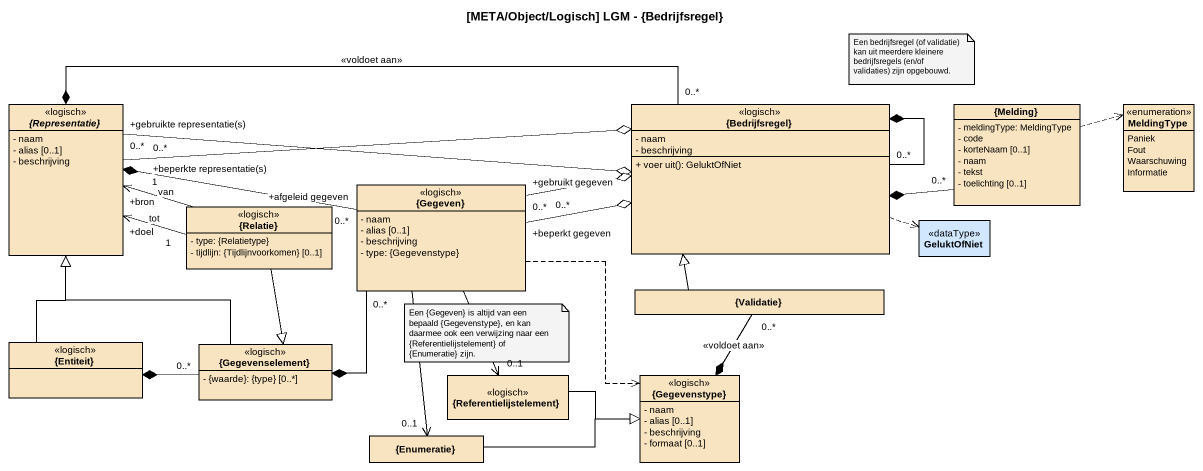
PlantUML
@startuml
title [META/Object/Logisch] LGM - {Bedrijfsregel}
hide circle
hide empty members
skinparam classAttributeIconSize 0
abstract class "{Representatie}" as Representatie <<logisch>> #F8E4C0 {
  - naam
  - alias [0..1]
  - beschrijving
}
class "{Bedrijfsregel}" as Bedrijfsregel <<logisch>> #F8E4C0 {
  - naam
  - beschrijving
  + voer uit(): GeluktOfNiet
}
class "{Melding}" as Melding #F8E4C0 {
  - meldingType: MeldingType
  - code
  - korteNaam [0..1]
  - naam
  - tekst
  - toelichting [0..1]
}
enum MeldingType #F8E4C0 {
  Paniek
  Fout
  Waarschuwing
  Informatie
}
class "{Gegeven}" as Gegeven <<logisch>> #F8E4C0 {
  - naam
  - alias [0..1]
  - beschrijving
  - type: {Gegevenstype}
}
class "{Relatie}" as Relatie <<logisch>> #F8E4C0 {
  - type: {Relatietype}
  - tijdlijn: {Tijdlijnvoorkomen} [0..1]
}
class GeluktOfNiet <<dataType>> #D0E7FE
class "{Validatie}" as Validatie #F8E4C0
class "{Entiteit}" as Entiteit <<logisch>> #F8E4C0
class "{Gegevenselement}" as Gegevenselement <<logisch>> #F8E4C0 {
  - {waarde}: {type} [0..*]
}
class "{Referentielijstelement}" as Referentielijstelement <<logisch>> #F8E4C0
class "{Gegevenstype}" as Gegevenstype <<logisch>> #F8E4C0 {
  - naam
  - alias [0..1]
  - beschrijving
  - formaat [0..1]
}
class "{Enumeratie}" as Enumeratie #F8E4C0
Representatie "+gebruikte representatie(s)\n0..*" -right-o Bedrijfsregel
Representatie "+beperkte representatie(s)\n0..*" -right-o Bedrijfsregel
Bedrijfsregel "0..*" -left-* Representatie : <<voldoet aan>>
Bedrijfsregel "0..*" --* Bedrijfsregel
Bedrijfsregel .right.> GeluktOfNiet
Melding "0..*" -left-* Bedrijfsregel
Melding .right.> MeldingType
Gegeven "+afgeleid gegeven\n0..*" -left-* Representatie
Gegeven "+gebruikt gegeven\n0..*" -right-o Bedrijfsregel
Gegeven "+beperkt gegeven\n0..*" -right-o Bedrijfsregel
Gegeven "0..*" --* Gegevenselement
Gegeven --> "0..1" Referentielijstelement
Gegeven ..> Gegevenstype
Gegeven --> "0..1" Enumeratie
Relatie -left-> "+bron\n1" Representatie : van
Relatie -left-> "+doel\n1" Representatie : tot
Relatie --|> Gegevenselement
Validatie -up-|> Bedrijfsregel
Validatie "0..*" --* Gegevenstype : <<voldoet aan>>
Entiteit -up-|> Representatie
Gegevenselement -up-|> Representatie
Gegevenselement "0..*" -left-* Entiteit
Referentielijstelement -right-|> Gegevenstype
Enumeratie -right-|> Gegevenstype
note as N1
  Een bedrijfsregel (of validatie) kan uit meerdere kleinere bedrijfsregels (en/of validaties) zijn opgebouwd.
end note
note as N2
  Een {Gegeven} is altijd van een bepaald {Gegevenstype}, en kan daarmee ook een verwijzing naar een {Referentielijstelement} of {Enumeratie} zijn.
end note
@enduml
